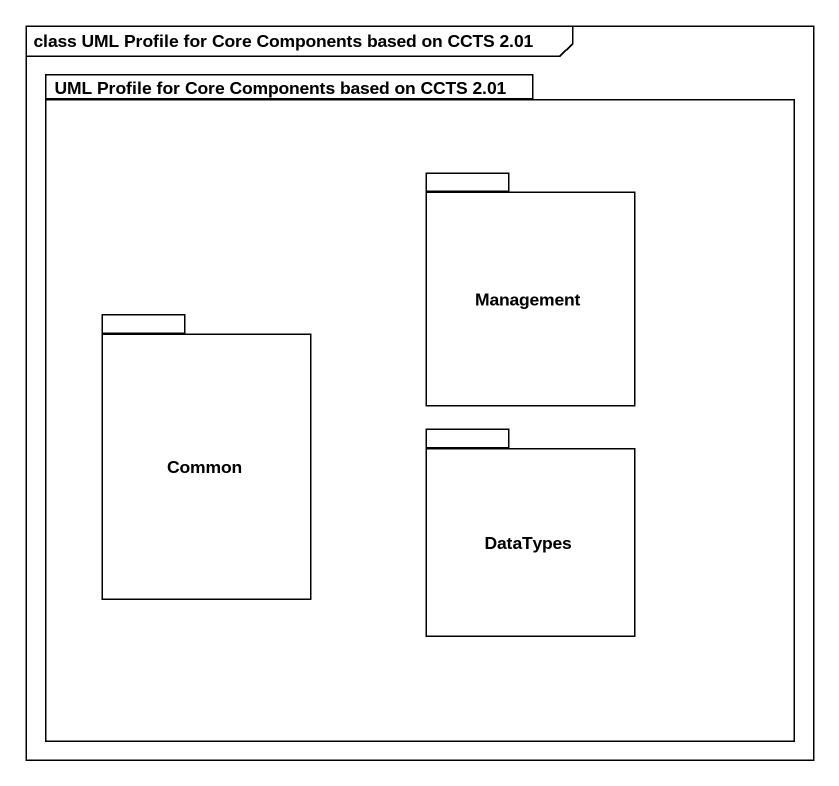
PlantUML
@startuml
mainframe class UML Profile for Core Components based on CCTS 2.01
package "UML Profile for Core Components based on CCTS 2.01" as UML_Profile_for_Core {
  package Management {
  }
  package Common {
  }
  package DataTypes {
  }
}
@enduml
